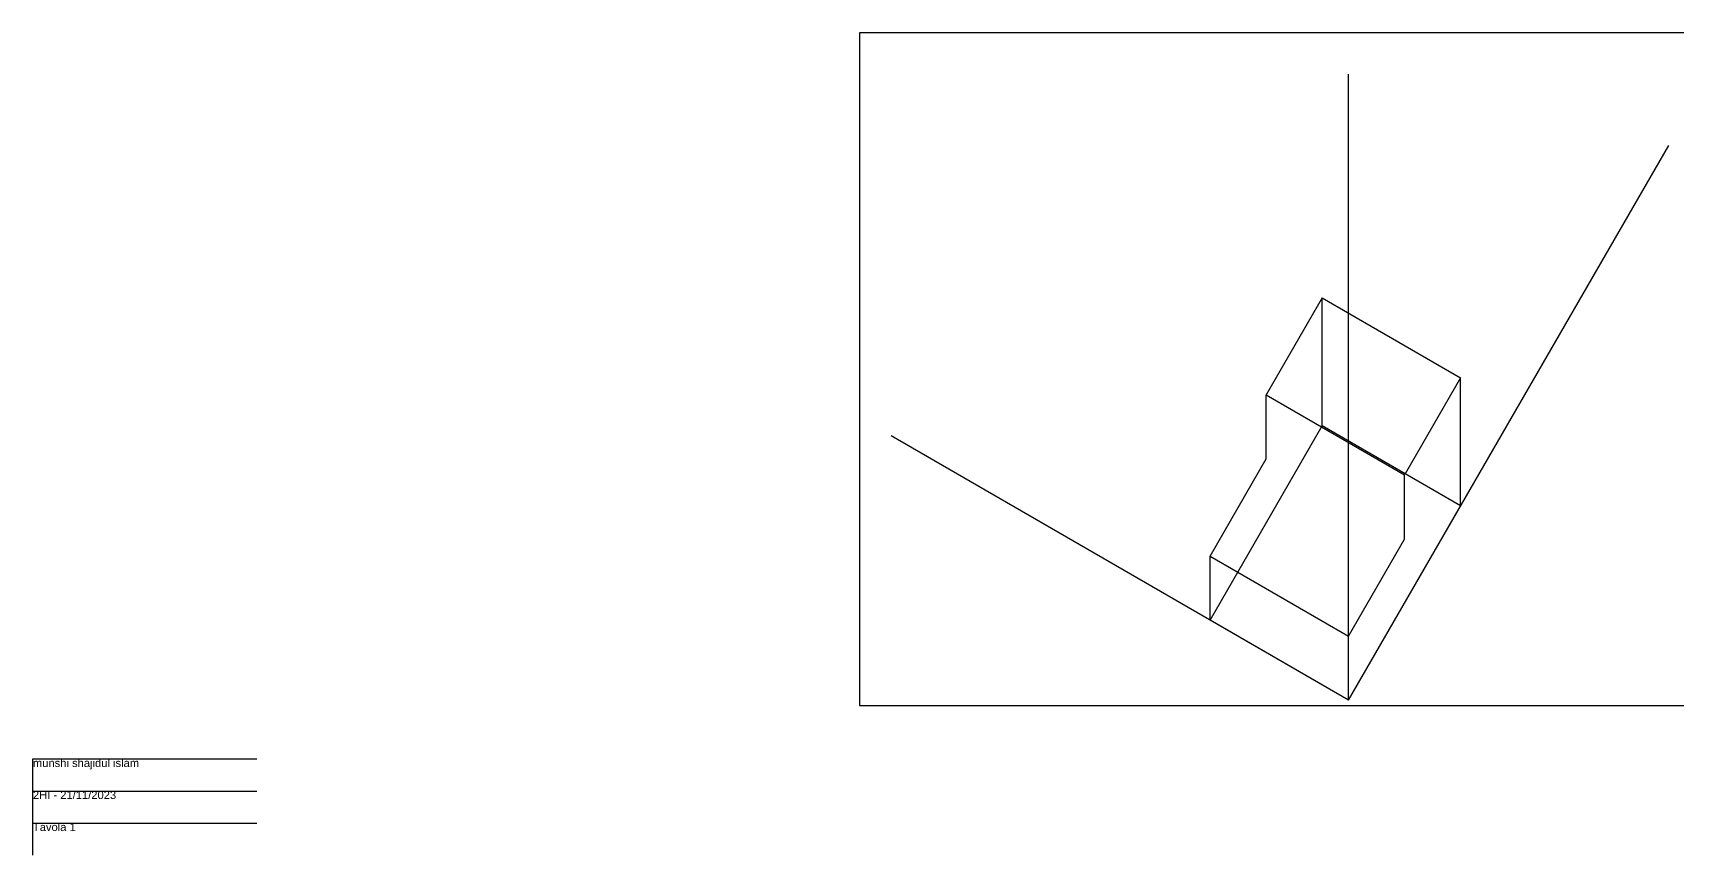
# Model space of a CAD drawing. Header units: millimetres. Extents: x 125 to 2789, y -715 to 698.
# Drawn here: x 380 to 894, y 442 to 698 of the extents above; entities that cross this region are included whole.
import ezdxf

# ---------------------------------------------------------------- set-up
doc = ezdxf.new("R2010")
doc.units = ezdxf.units.MM
doc.layers.add('squadratura', color=7, linetype='Continuous')
doc.styles.get("Standard").update_dxf_attribs({"font": 'arial.ttf'})

msp = doc.modelspace()

# ---------------------------------------------------------------- linework, layer by layer
at = {"layer": 'squadratura'}
for p, q in [((791.17, 489.9), (791.17, 685.37)), ((791.17, 489.9), (891.17, 663.11)), ((782.87, 615.53), (765.37, 585.21)), ((782.87, 575.53), (782.87, 615.53)), ((782.87, 615.53), (826.17, 590.53)), ((826.17, 590.53), (808.85, 560.53)), ((826.17, 550.53), (826.17, 590.53)), ((765.37, 565.21), (765.37, 585.21)), ((765.37, 585.21), (808.67, 560.21)), ((747.87, 514.9), (782.87, 575.53)), ((826.17, 550.53), (782.87, 575.53)), ((791.17, 489.9), (648.26, 572.42)), ((747.87, 534.9), (765.37, 565.21)), ((808.67, 540.21), (808.67, 560.21)), ((791.17, 489.9), (826.17, 550.53)), ((826.17, 550.53), (826.17, 550.53)), ((791.17, 509.9), (808.67, 540.21)), ((747.87, 514.9), (747.87, 534.9)), ((747.87, 534.9), (791.17, 509.9)), ((791.17, 489.9), (747.87, 514.9)), ((791.17, 489.9), (791.17, 509.9)), ((380.09, 441.53), (380.09, 471.53)), ((380.09, 471.53), (450.09, 471.53)), ((380.09, 461.53), (450.09, 461.53)), ((380.09, 451.53), (450.09, 451.53))]:
    msp.add_line(p, q, dxfattribs=at)
msp.add_lwpolyline([(638.36, 488.23), (908.36, 488.23), (908.36, 698.23), (638.36, 698.23), (638.36, 488.23)], dxfattribs=at)

# ---------------------------------------------------------------- texts
at = {"layer": 'squadratura', "char_height": 2.5, "attachment_point": 1}
for s, insert in [('munshi shajidul islam', (380.09, 471.53)), ('2HI - 21/11/2023', (380.09, 461.53)), ('Tavola 1', (380.09, 451.53))]:
    msp.add_mtext_dynamic_manual_height_columns(s, width=70, gutter_width=12.5, heights=[0], dxfattribs=dict(at, insert=insert))

doc.saveas('drawing.dxf')
